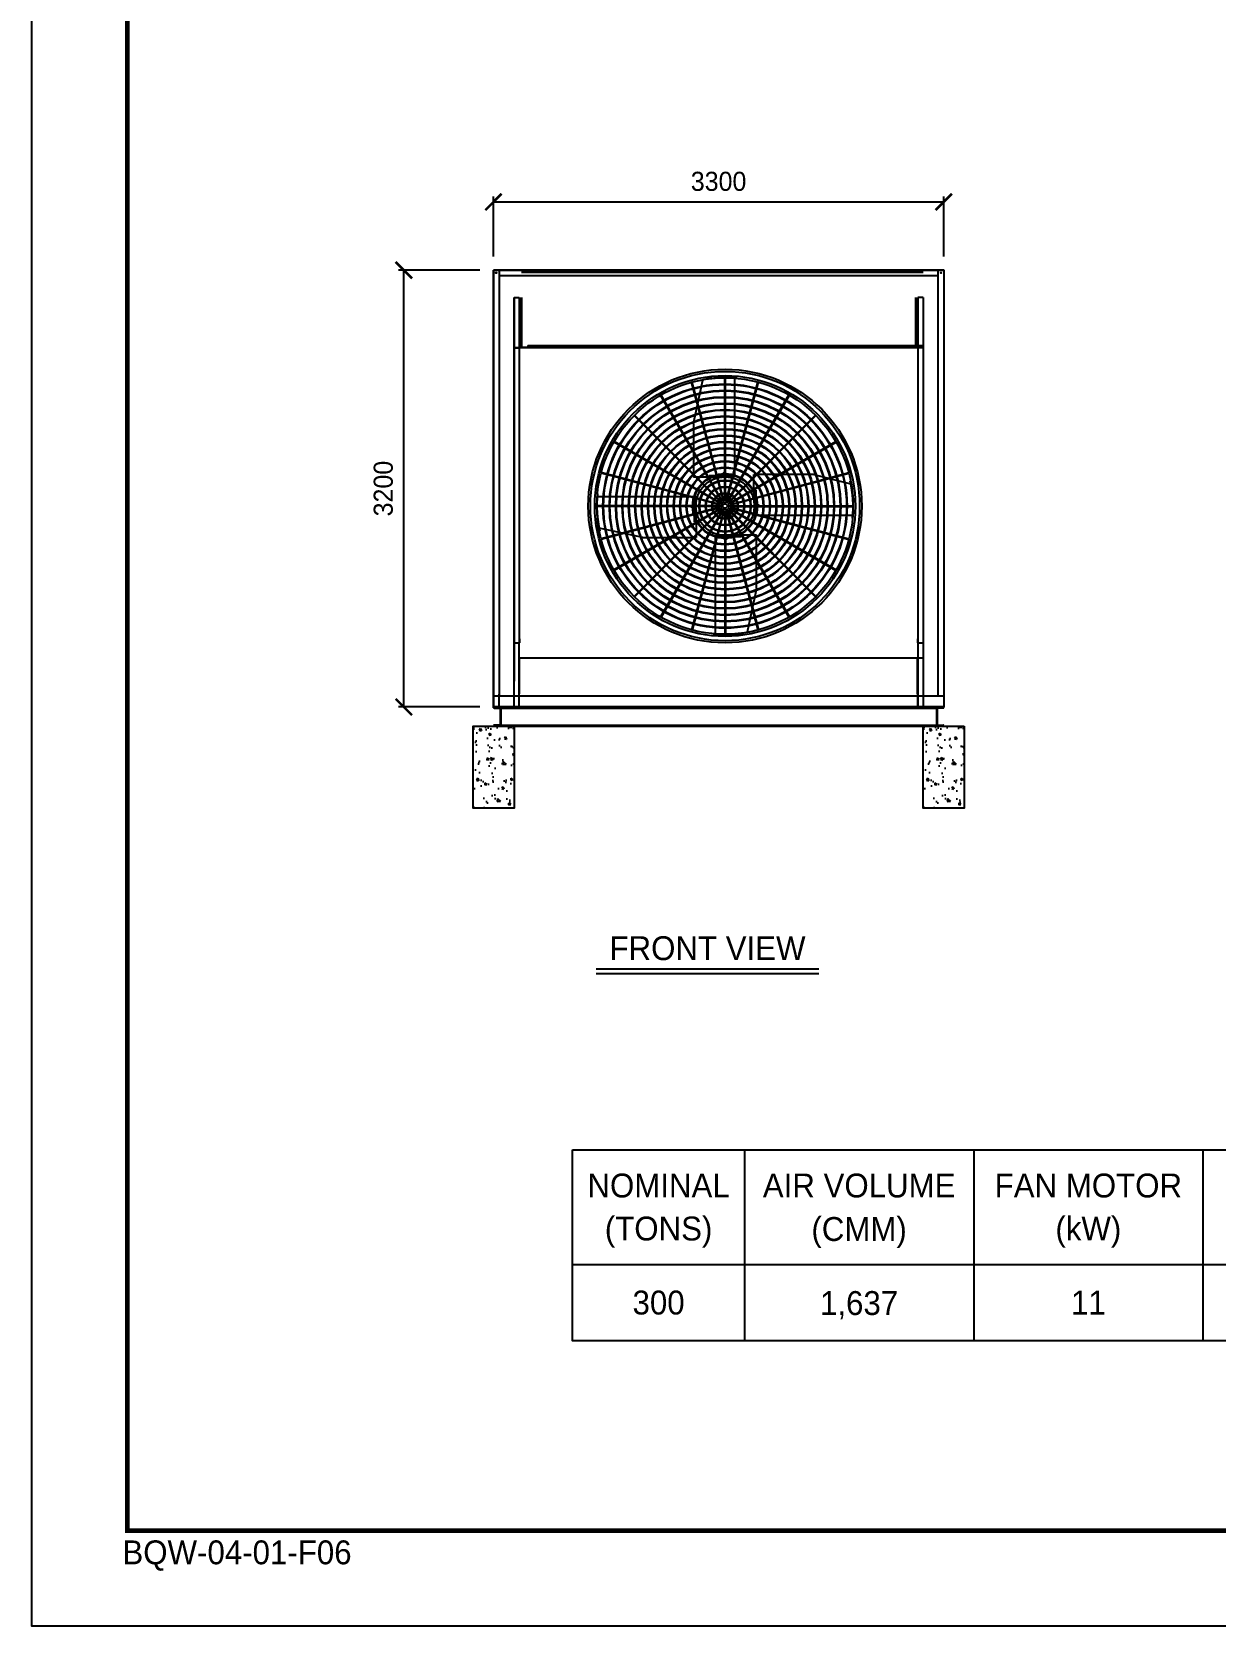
# Model space of a CAD drawing. Header units: millimetres. Extents: x 11674 to 41081, y 10956 to 31751.
# Drawn here: x 11674 to 20346, y 10956 to 22635 of the extents above; entities that cross this region are included whole.
import ezdxf
from ezdxf.enums import TextEntityAlignment as Align

# ---------------------------------------------------------------- set-up
doc = ezdxf.new("R2010")
doc.units = ezdxf.units.MM
doc.linetypes.add('CENTER', pattern=[2, 1.25, -0.25, 0.25, -0.25])
doc.linetypes.add('HIDDEN', pattern=[0.375, 0.25, -0.125])
for name, color, linetype in [('center', 1, 'CENTER'), ('LINE', 7, 'Continuous'), ('냉각탑', 4, 'Continuous'), ('냉각탑_box', 1, 'Continuous'), ('냉각탑_dim', 1, 'Continuous'), ('냉각탑_form', 1, 'Continuous'), ('냉각탑_text', 3, 'Continuous'), ('냉각탑_찬넬방진', 1, 'Continuous'), ('숨은선', 5, 'HIDDEN')]:
    doc.layers.add(name, color=color, linetype=linetype)
doc.styles.add('HY울릉도L', font='')
doc.styles.add('돋움', font='Dotum.ttf')
doc.styles.get('HY울릉도L').set_extended_font_data('HY울릉도L')
doc.dimstyles.new('성지DIM', dxfattribs={"dimtxt": 3.5, "dimasz": 3, "dimexe": 1, "dimexo": 2.5, "dimgap": 2, "dimtad": 1, "dimdec": 0, "dimzin": 3, "dimdsep": 46, "dimtxsty": 'HY울릉도L', "dimblk": 'ARCHTICK', "dimcen": -2, "dimclrd": 256, "dimclre": 256, "dimclrt": 7, "dimadec": 0, "dimazin": 0, "dimtfac": 1, "dimtdec": 0, "dimtofl": 0, "dimtmove": 0, "dimatfit": 3, "dimfxl": 1, "dimtolj": 1, "dimtzin": 0, "dimlwe": -1, "dimarcsym": 0})

# ---------------------------------------------------------------- blocks, each defined once
blk = doc.blocks.new('냉각탑form')
at = {"layer": 'Defpoints'}
blk.add_lwpolyline([(0, 297.07), (420.1, 297.07), (420.1, 0), (0, 0)], close=True, dxfattribs=at)
at = {"layer": '냉각탑_form', "const_width": 0.5}
blk.add_lwpolyline([(10, 287.07), (10, 10), (410.1, 10), (410.1, 287.07)], close=True, dxfattribs=at)
at = {"layer": '냉각탑_form', "style": '돋움'}
blk.add_text('BQW-04-01-F06', height=2.5006, dxfattribs=at).set_placement((9.48, 6.47))
blk = doc.blocks.new('_ArchTick')
at = {"color": 0, "linetype": 'ByBlock', "const_width": 0.15}
blk.add_lwpolyline([(-0.5, -0.5), (0.5, 0.5)], dxfattribs=at)
blk = doc.blocks.new('*D172')
at = {"layer": 'Defpoints', "color": 0, "transparency": 16777216}
for p in [(18357, 21389), (15057, 20889), (18357, 20889)]:
    blk.add_point(p, dxfattribs=at)
at = {"layer": '냉각탑_dim', "transparency": 16777216}
for p, q in [((15057, 20989), (15057, 21429)), ((18357, 20989), (18357, 21429))]:
    blk.add_line(p, q, dxfattribs=at)
at = {"layer": '냉각탑_dim', "lineweight": -2, "transparency": 16777216}
blk.add_line((15057, 21389), (18357, 21389), dxfattribs=at)
at = {"layer": '냉각탑_dim', "lineweight": -2, "transparency": 16777216, "xscale": 120, "yscale": 120, "zscale": 120, "rotation": 180}
blk.add_blockref('_ArchTick', (15057, 21389), dxfattribs=at)
at = {"layer": '냉각탑_dim', "lineweight": -2, "transparency": 16777216, "xscale": 120, "yscale": 120, "zscale": 120}
blk.add_blockref('_ArchTick', (18357, 21389), dxfattribs=at)
at = {"layer": '냉각탑_dim', "color": 7, "transparency": 16777216, "insert": (16707, 21539), "char_height": 140, "attachment_point": 5, "style": 'HY울릉도L'}
blk.add_mtext('\\A1;3300', dxfattribs=at)
blk = doc.blocks.new('*D173')
at = {"layer": 'Defpoints', "color": 0, "transparency": 16777216}
for p in [(14400, 20889), (15057, 20889), (15057, 17689)]:
    blk.add_point(p, dxfattribs=at)
at = {"layer": '냉각탑_dim', "transparency": 16777216}
for p, q in [((14957, 20889), (14360, 20889)), ((14957, 17689), (14360, 17689))]:
    blk.add_line(p, q, dxfattribs=at)
at = {"layer": '냉각탑_dim', "lineweight": -2, "transparency": 16777216}
blk.add_line((14400, 17689), (14400, 20889), dxfattribs=at)
at = {"layer": '냉각탑_dim', "lineweight": -2, "transparency": 16777216, "xscale": 120, "yscale": 120, "zscale": 120}
for p, rotation in [((14400, 20889), 90), ((14400, 17689), 270)]:
    blk.add_blockref('_ArchTick', p, dxfattribs=dict(at, rotation=rotation))
at = {"layer": '냉각탑_dim', "color": 7, "transparency": 16777216, "insert": (14250, 19289), "char_height": 140, "attachment_point": 5, "rotation": 90, "style": 'HY울릉도L'}
blk.add_mtext('\\A1;3200', dxfattribs=at)
blk = doc.blocks.new('A$C1FB73ED1')
for p, q in [((1261, 1340), (967, 2438)), ((1267, 1342), (972, 2440)), ((1277, 1343), (1277, 2480)), ((1283, 1343), (1283, 2480)), ((1293, 1342), (1588, 2440)), ((1299, 1340), (1593, 2438)), ((1246, 1333), (677, 2318)), ((1251, 1336), (683, 2321)), ((1309, 1336), (1877, 2321)), ((1314, 1333), (1883, 2318)), ((1233, 1322), (429, 2126)), ((1238, 1327), (434, 2131)), ((1322, 1327), (2126, 2131)), ((1327, 1322), (2131, 2126)), ((1224, 1309), (239, 1877)), ((1227, 1314), (242, 1883)), ((1333, 1314), (2318, 1883)), ((1336, 1309), (2321, 1877)), ((1218, 1293), (120, 1588)), ((1220, 1299), (122, 1593)), ((1340, 1299), (2438, 1593)), ((1342, 1293), (2440, 1588)), ((1217, 1283), (80, 1283)), ((1217, 1277), (80, 1277)), ((1218, 1267), (120, 972)), ((1220, 1261), (122, 967)), ((1224, 1251), (239, 683)), ((1227, 1246), (242, 677)), ((1233, 1238), (429, 434)), ((1238, 1233), (434, 429)), ((1246, 1227), (677, 242)), ((1251, 1224), (683, 239)), ((1261, 1220), (967, 122)), ((1267, 1218), (972, 120)), ((1277, 1217), (1277, 80)), ((1283, 1217), (1283, 80)), ((1293, 1218), (1588, 120)), ((1299, 1220), (1593, 122)), ((1309, 1224), (1877, 239)), ((1314, 1227), (1883, 242)), ((1322, 1233), (2126, 429)), ((1327, 1238), (2131, 434)), ((1333, 1246), (2318, 677)), ((1336, 1251), (2321, 683)), ((1340, 1261), (2438, 967)), ((1342, 1267), (2440, 972)), ((1343, 1283), (2480, 1283)), ((1343, 1277), (2480, 1277))]:
    blk.add_line(p, q)
for radius in [1280, 1260, 1220, 1200]:
    blk.add_circle((1280, 1280), radius)
at = {"ltscale": 5}
for radius in [1143, 1137, 1083, 1077, 1023, 1017, 963, 957, 903, 897, 843, 837, 783, 777, 723, 717, 663, 657, 603, 597, 543, 537, 483, 477, 423, 417, 363, 357, 303, 297, 243, 237, 183, 177, 123, 117, 63, 57, 40, 21]:
    blk.add_circle((1280, 1280), radius, dxfattribs=at)
at = {"color": 7}
blk.add_circle((1280, 1280), 274, dxfattribs=at)
at = {"layer": 'LINE', "color": 7}
for p, q in [((985, 2053), (1072, 2459)), ((1368, 2478), (1368, 1567)), ((985, 2053), (985, 1550)), ((1131, 1550), (985, 1550)), ((1131, 1550), (985, 1550)), ((1131, 1567), (1369, 1567)), ((1131, 1567), (1369, 1567)), ((1131, 1567), (1131, 1549)), ((1131, 1567), (1131, 1549)), ((1131, 1549), (1230, 1549)), ((1131, 1549), (1230, 1549)), ((1330, 1549), (1369, 1549)), ((1330, 1549), (1369, 1549)), ((1369, 1567), (1369, 1549)), ((1369, 1567), (1369, 1549)), ((2111, 1575), (1550, 1575)), ((1550, 1429), (1550, 1575)), ((1550, 1429), (1550, 1575)), ((2111, 1575), (2457, 1488)), ((84, 1368), (993, 1368)), ((84, 1368), (993, 1368)), ((993, 1131), (993, 1369)), ((993, 1131), (993, 1369)), ((993, 1369), (1011, 1369)), ((993, 1369), (1011, 1369)), ((993, 1131), (993, 1369)), ((993, 1131), (993, 1369)), ((993, 1369), (1011, 1369)), ((993, 1369), (1011, 1369)), ((1011, 1330), (1011, 1369)), ((1011, 1330), (1011, 1369)), ((1011, 1330), (1011, 1369)), ((1011, 1330), (1011, 1369)), ((1549, 1429), (1549, 1330)), ((1549, 1429), (1549, 1330)), ((1567, 1429), (1549, 1429)), ((1567, 1429), (1549, 1429)), ((1567, 1429), (1567, 1191)), ((1567, 1429), (1567, 1191)), ((1011, 1131), (1011, 1230)), ((1011, 1131), (1011, 1230)), ((1011, 1131), (1011, 1230)), ((1011, 1131), (1011, 1230)), ((1549, 1230), (1549, 1191)), ((1549, 1230), (1549, 1191)), ((509, 985), (103, 1072)), ((993, 1131), (1011, 1131)), ((993, 1131), (1011, 1131)), ((993, 1131), (1011, 1131)), ((993, 1131), (1011, 1131)), ((1010, 1131), (1010, 985)), ((1010, 1131), (1010, 985)), ((1010, 1131), (1010, 985)), ((1010, 1131), (1010, 985)), ((1567, 1191), (1549, 1191)), ((1567, 1191), (1549, 1191)), ((2476, 1192), (1567, 1192)), ((509, 985), (1010, 985)), ((509, 985), (1010, 985)), ((1230, 1011), (1191, 1011)), ((1191, 993), (1191, 1011)), ((1230, 1011), (1191, 1011)), ((1191, 993), (1191, 1011)), ((1429, 993), (1191, 993)), ((1429, 993), (1191, 993)), ((1192, 82), (1192, 993)), ((1429, 1011), (1330, 1011)), ((1429, 1011), (1330, 1011)), ((1429, 993), (1429, 1011)), ((1429, 993), (1429, 1011)), ((1429, 1010), (1575, 1010)), ((1429, 1010), (1575, 1010)), ((1575, 507), (1575, 1010)), ((1575, 507), (1488, 101)), ((1167, 83), (1167, 85)), ((1393, 83), (1393, 85)), ((1513, 104), (1513, 106))]:
    blk.add_line(p, q, dxfattribs=at)
for points in [[(1272, 1594), (1269, 1588), (1272, 1581), (1280, 1581), (1284, 1588), (1280, 1594)], [(1272, 1594), (1269, 1588), (1272, 1581), (1280, 1581), (1284, 1588), (1280, 1594)], [(966, 1272), (972, 1269), (979, 1272), (979, 1280), (972, 1284), (966, 1280)], [(966, 1272), (972, 1269), (979, 1272), (979, 1280), (972, 1284), (966, 1280)], [(966, 1272), (972, 1269), (979, 1272), (979, 1280), (972, 1284), (966, 1280)], [(966, 1272), (972, 1269), (979, 1272), (979, 1280), (972, 1284), (966, 1280)], [(1594, 1288), (1588, 1291), (1581, 1288), (1581, 1280), (1588, 1276), (1594, 1280)], [(1594, 1288), (1588, 1291), (1581, 1288), (1581, 1280), (1588, 1276), (1594, 1280)], [(1288, 966), (1291, 972), (1288, 979), (1280, 979), (1276, 972), (1280, 966)], [(1288, 966), (1291, 972), (1288, 979), (1280, 979), (1276, 972), (1280, 966)]]:
    blk.add_lwpolyline(points, close=True, dxfattribs=at)
for centre, radius in [((1191, 1559), 2), ((1191, 1559), 2), ((1231, 1559), 2), ((1231, 1559), 2), ((1276, 1588), 8.5), ((1276, 1588), 8.5), ((1350, 1559), 2), ((1350, 1559), 2), ((1001, 1350), 2), ((1001, 1350), 2), ((1001, 1350), 2), ((1001, 1350), 2), ((1559, 1369), 2), ((1559, 1369), 2), ((972, 1276), 8.5), ((972, 1276), 8.5), ((972, 1276), 8.5), ((972, 1276), 8.5), ((1001, 1231), 2), ((1001, 1231), 2), ((1001, 1231), 2), ((1001, 1231), 2), ((1559, 1329), 2), ((1559, 1329), 2), ((1559, 1210), 2), ((1559, 1210), 2), ((1588, 1284), 8.5), ((1588, 1284), 8.5), ((1001, 1191), 2), ((1001, 1191), 2), ((1001, 1191), 2), ((1001, 1191), 2), ((1210, 1001), 2), ((1210, 1001), 2), ((1284, 972), 8.5), ((1284, 972), 8.5), ((1329, 1001), 2), ((1329, 1001), 2), ((1369, 1001), 2), ((1369, 1001), 2)]:
    blk.add_circle(centre, radius, dxfattribs=at)
for centre, radius, start, end in [((1280, 1483), 1000, 83.5007, 103.4595), ((1280, 1483), 998, 83.4876, 103.487), ((1481, 1280), 998, 353.4876, 13.487), ((1481, 1280), 1000, 353.5007, 13.4595), ((1079, 1280), 1000, 173.5007, 193.4595), ((1079, 1280), 998, 173.4876, 193.487), ((1280, 1077), 998, 263.4876, 283.487), ((1280, 1077), 1000, 263.5007, 283.4595)]:
    blk.add_arc(centre, radius, start, end, dxfattribs=at)
blk = doc.blocks.new('3')
for p, q in [((17512, 20889), (15057, 20889)), ((15057, 20889), (15057, 17689)), ((15248, 20889), (18207, 20889)), ((15262, 20875), (18207, 20875)), ((17512, 20889), (18357, 20889)), ((18357, 20889), (18357, 17689)), ((15208, 20689), (15208, 20323)), ((15208, 20689), (15246, 20689)), ((15246, 20689), (15246, 20323)), ((15248, 20689), (15248, 20323)), ((15262, 20689), (15262, 20323)), ((18151, 20689), (18151, 20323)), ((18166, 20689), (18166, 20323)), ((18167, 20689), (18167, 20323)), ((18207, 20689), (18167, 20689)), ((18207, 20689), (18207, 20323)), ((15208, 20323), (15246, 20323)), ((15248, 20323), (18207, 20323)), ((15262, 20325), (15309, 20325)), ((15309, 20337), (18207, 20337)), ((15309, 20337), (15309, 20323)), ((18207, 20323), (18167, 20323)), ((15208, 20321), (15208, 18160)), ((15208, 20321), (15246, 20321)), ((15246, 20321), (15246, 18160)), ((18167, 20321), (18167, 18160)), ((18207, 20321), (18167, 20321)), ((18207, 20321), (18207, 18160)), ((15208, 18160), (15246, 18160)), ((15208, 18158), (15208, 17878)), ((15208, 17689), (15208, 18158)), ((15208, 18158), (15246, 18158)), ((15246, 17689), (15246, 18158)), ((15248, 18188), (15248, 18160)), ((18166, 18188), (18166, 18160)), ((18167, 18160), (18207, 18160)), ((18167, 18158), (18207, 18158)), ((18167, 18158), (18167, 17689)), ((18207, 18158), (18207, 17878)), ((18207, 18158), (18207, 17689)), ((15248, 17785), (15248, 18048)), ((15248, 18048), (18207, 18048)), ((18166, 17785), (18166, 18048)), ((15098, 17689), (15098, 17783)), ((18166, 17783), (18166, 17689)), ((15057, 17689), (17512, 17689)), ((15096, 17689), (15058, 17689)), ((15096, 17689), (15058, 17689)), ((18207, 17689), (15208, 17689)), ((16331, 17689), (15248, 17689)), ((18207, 17689), (15248, 17689)), ((17175, 17689), (16333, 17689)), ((18207, 17689), (17177, 17689)), ((18357, 17689), (17512, 17689)), ((17512, 17689), (18357, 17689)), ((18357, 17689), (18317, 17689)), ((18357, 17689), (18317, 17689))]:
    blk.add_line(p, q)
at = {"color": 7}
for p, q in [((15057, 20889), (17512, 20889)), ((15057, 20889), (15057, 17689)), ((15099, 20889), (15099, 17769)), ((18315, 20847), (15099, 20847)), ((18357, 20889), (17512, 20889)), ((18315, 20889), (18315, 17769)), ((18357, 20889), (18357, 17689)), ((18357, 17769), (15057, 17769)), ((15057, 17689), (17512, 17689)), ((18357, 17689), (17512, 17689)), ((18357, 17689), (17512, 17689))]:
    blk.add_line(p, q, dxfattribs=at)
at = {"ltscale": 500, "elevation": 0}
blk.add_lwpolyline([(15057, 20889), (18357, 20889), (18357, 17689), (15057, 17689)], close=True, dxfattribs=at)
for centre in [(15077, 20869), (18337, 20869)]:
    blk.add_circle(centre, 3)
at = {"layer": 'center'}
for p, q in [((18158, 20669), (18174, 20669)), ((18158, 20506), (18174, 20506)), ((18158, 20343), (18174, 20343))]:
    blk.add_line(p, q, dxfattribs=at)
at = {"layer": '냉각탑', "color": 6, "linetype": 'HIDDEN'}
for p, q in [((15208, 17689), (15208, 20689)), ((15565, 17689), (15208, 17689)), ((17063, 17689), (16444, 17689)), ((17040, 17689), (16468, 17689)), ((18207, 17689), (17942, 17689))]:
    blk.add_line(p, q, dxfattribs=at)
at = {"layer": '냉각탑', "ltscale": 30}
for q in [(15208, 20689), (18207, 17689)]:
    blk.add_line((15208, 17689), q, dxfattribs=at)
at = {"layer": '냉각탑_찬넬방진', "ltscale": 150}
for p, q in [((15058, 17689), (15110, 17689)), ((15058, 17684), (15058, 17689)), ((15058, 17689), (15110, 17689)), ((15058, 17689), (15110, 17689)), ((15058, 17684), (15058, 17689)), ((15058, 17689), (15110, 17689)), ((15061, 17681), (15101, 17681)), ((15061, 17681), (15101, 17681)), ((15105, 17678), (15105, 17559)), ((15110, 17689), (15110, 17548)), ((18357, 17689), (18304, 17689)), ((18357, 17689), (18304, 17689)), ((18357, 17689), (18304, 17689)), ((18304, 17689), (18304, 17548)), ((18357, 17689), (18304, 17689)), ((18309, 17678), (18309, 17559)), ((18354, 17681), (18312, 17681)), ((18354, 17681), (18312, 17681)), ((18357, 17684), (18357, 17689)), ((18357, 17684), (18357, 17689)), ((15058, 17553), (15058, 17548)), ((15110, 17548), (15058, 17548)), ((15101, 17556), (15061, 17556)), ((18304, 17548), (18357, 17548)), ((18312, 17556), (18354, 17556)), ((18357, 17553), (18357, 17548))]:
    blk.add_line(p, q, dxfattribs=at)
at = {"layer": '냉각탑_찬넬방진', "ltscale": 30}
for p, q in [((15110, 17681), (18304, 17681)), ((15208, 17689), (18020, 17689)), ((15208, 17689), (18020, 17689)), ((15058, 17553), (15058, 17548)), ((15110, 17556), (18304, 17556)), ((15110, 17548), (18304, 17548)), ((15110, 17548), (18304, 17548))]:
    blk.add_line(p, q, dxfattribs=at)
at = {"layer": '냉각탑_찬넬방진', "linetype": 'HIDDEN'}
for q in [(15208, 17689), (15231, 17689)]:
    blk.add_line((16128, 17689), q, dxfattribs=at)
at = {"layer": '냉각탑_찬넬방진', "ltscale": 150}
for centre, start, end in [((15061, 17684), 180, 270), ((15061, 17684), 180, 270), ((15101, 17678), 0, 90), ((15101, 17678), 0, 90), ((18312, 17678), 90, 180), ((18312, 17678), 90, 180), ((18354, 17684), 270, 0), ((18354, 17684), 270, 0), ((15061, 17553), 90, 180), ((15101, 17559), 270, 0), ((18312, 17559), 180, 270), ((18354, 17553), 0, 90)]:
    blk.add_arc(centre, 3.18, start, end, dxfattribs=at)
at = {"layer": '숨은선', "ltscale": 4, "elevation": 0}
for points in [[(15137, 20849, -0.005236), (15137, 20849, -0.005236)], [(18277, 20849, 0.005236), (18277, 20849, 0.005236)]]:
    blk.add_lwpolyline(points, format="xyb", dxfattribs=at)
at = {"layer": '냉각탑', "xscale": 0.7829768747821867, "yscale": 0.7829768747821867, "zscale": 0.7829768747821867}
blk.add_blockref('A$C1FB73ED1', (15752, 18159), dxfattribs=at)

msp = doc.modelspace()

# ---------------------------------------------------------------- hatches: boundary and pattern name
h = msp.add_hatch()
h.set_pattern_fill('AR-CONC', color=4, angle=-90)
h.set_pattern_definition([(320, (-187075.56, 352328.25), (-15.939086, -182.18467), [19.05, -209.55]), (265, (-187075.56, 352328.25), (191.056845, 35.24342), [15.24, -167.64058]), (10.451445, (-187076.88, 352313.06), (175.11775, -146.94125), [16.19001, -178.090245]), (316.1842, (-187024.76, 352328.25), (-42.04233, -271.07904), [28.575, -314.325]), (6.63556, (-187028.26, 352305.66), (247.42612, -237.40413), [24.28502, -267.1356]), (261.18415, (-187024.76, 352328.25), (247.42612, -237.40413), [22.85997, -251.45973]), (291, (-187037.46, 352302.85), (-102.2652, -151.61439), [19.05, -209.55]), (236, (-187037.46, 352302.85), (184.18797, -61.80203), [15.24, -167.64]), (341.451445, (-187045.98, 352290.21), (81.92277, -213.41642), [16.19001, -178.08994]), (307.5, (-187075.556, 352328.246), (84.555039, -3.088603), [0, -165.608, 0, -170.18, 0, -168.275]), (277.5, (-187075.56, 352328.25), (100.180575, -66.819663), [0, -97.028, 0, -161.798, 0, -64.135]), (237.5, (-187075.556, 352384.89), (-5.728744, -135.590595), [0, -63.5, 0, -198.12, 0, -262.89]), (227.5, (-187075.56, 352410.29), (25.42649, -148.12918), [0, -82.55, 0, -131.572, 0, -186.69])])
h.paths.add_polyline_path([(14907.9, 17548.4), (14907.9, 16948.4), (15207.9, 16948.2), (15207.9, 17548.2)])
h = msp.add_hatch()
h.set_pattern_fill('AR-CONC', color=4, angle=-90)
h.set_pattern_definition([(320, (-183776.74, 352328.25), (-15.939086, -182.18467), [19.05, -209.55]), (265, (-183776.74, 352328.25), (191.056845, 35.24342), [15.24, -167.64058]), (10.451445, (-183778.07, 352313.06), (175.11775, -146.94125), [16.19001, -178.090245]), (316.1842, (-183725.94, 352328.25), (-42.04233, -271.07904), [28.575, -314.325]), (6.63556, (-183729.45, 352305.66), (247.42612, -237.40413), [24.28502, -267.1356]), (261.18415, (-183725.94, 352328.25), (247.42612, -237.40413), [22.85997, -251.45973]), (291, (-183738.64, 352302.85), (-102.2652, -151.61439), [19.05, -209.55]), (236, (-183738.64, 352302.85), (184.18797, -61.80203), [15.24, -167.64]), (341.451445, (-183747.17, 352290.21), (81.92277, -213.41642), [16.19001, -178.08994]), (307.5, (-183776.743, 352328.246), (84.555039, -3.088603), [0, -165.608, 0, -170.18, 0, -168.275]), (277.5, (-183776.74, 352328.25), (100.180575, -66.819663), [0, -97.028, 0, -161.798, 0, -64.135]), (237.5, (-183776.74, 352384.89), (-5.728744, -135.590595), [0, -63.5, 0, -198.12, 0, -262.89]), (227.5, (-183776.74, 352410.29), (25.42649, -148.12918), [0, -82.55, 0, -131.572, 0, -186.69])])
h.paths.add_polyline_path([(18206.8, 17548.4), (18206.8, 16948.4), (18506.8, 16948.2), (18506.8, 17548.2)])

# ---------------------------------------------------------------- linework, layer by layer
at = {"ltscale": 500, "elevation": 0}
for points in [[(15207.9, 17548.3), (15207.9, 16948.3), (14907.9, 16948.3), (14907.9, 17548.3)], [(18506.8, 17548.3), (18506.8, 16948.3), (18206.8, 16948.3), (18206.8, 17548.3)]]:
    msp.add_lwpolyline(points, close=True, dxfattribs=at)
at = {"layer": '냉각탑_box'}
for p, q in [((15809.1, 15770.5), (17442.5, 15770.5)), ((15809.1, 15735.5), (17442.5, 15735.5)), ((16897.2, 14445.9), (16897.2, 13045.9)), ((18577.2, 14445.9), (18577.2, 13045.9)), ((20257.2, 14445.9), (20257.2, 13045.9)), ((15637.2, 13605.9), (30687.2, 13605.9))]:
    msp.add_line(p, q, dxfattribs=at)
msp.add_lwpolyline([(15637.2, 14445.9), (30687.2, 14445.9), (30687.2, 13045.9), (15637.2, 13045.9)], close=True, dxfattribs=at)

# ---------------------------------------------------------------- block references
msp.add_blockref('3', (0, 0))
at = {"layer": '냉각탑_form', "xscale": 70.00000000000001, "yscale": 70.00000000000001, "zscale": 70.00000000000001}
msp.add_blockref('냉각탑form', (11673.8, 10955.5), dxfattribs=at)

# ---------------------------------------------------------------- texts
at = {"layer": '냉각탑_text', "style": '돋움'}
for s, p in [('FRONT VIEW', (16625.8, 15922.1)), ('NOMINAL', (16267.2, 14183.4)), ('AIR VOLUME', (17737.2, 14183.4)), ('FAN MOTOR', (19417.2, 14183.4)), ('(TONS)', (16267.2, 13868.4)), ('(CMM)', (17736.8, 13864.7)), ('(kW)', (19417.2, 13868.4)), ('300', (16267.2, 13325.9)), ('1,637', (17736.8, 13322.2)), ('11', (19417.2, 13325.9))]:
    msp.add_text(s, height=175, dxfattribs=at).set_placement(p, align=Align.MIDDLE_CENTER)

# ---------------------------------------------------------------- dimensions: what is measured, and where the dimension line sits
at = {"layer": '냉각탑_dim'}
dim = msp.add_linear_dim(base=(18356.8, 21389.3), p1=(15057, 20888.9), p2=(18356.8, 20888.9), dimstyle='성지DIM', override={"dimscale": 40}, dxfattribs=at)
dim.commit()
dim.dimension.update_dxf_attribs({"geometry": '*D172', "text_midpoint": (16706.9, 21539.3)})
dim = msp.add_linear_dim(base=(14399.8, 20888.9), p1=(15057, 17688.9), p2=(15057, 20888.9), angle=90, dimstyle='성지DIM', override={"dimscale": 40}, dxfattribs=at)
dim.commit()
dim.dimension.update_dxf_attribs({"geometry": '*D173', "text_midpoint": (14249.8, 19288.9)})

doc.saveas('drawing.dxf')
